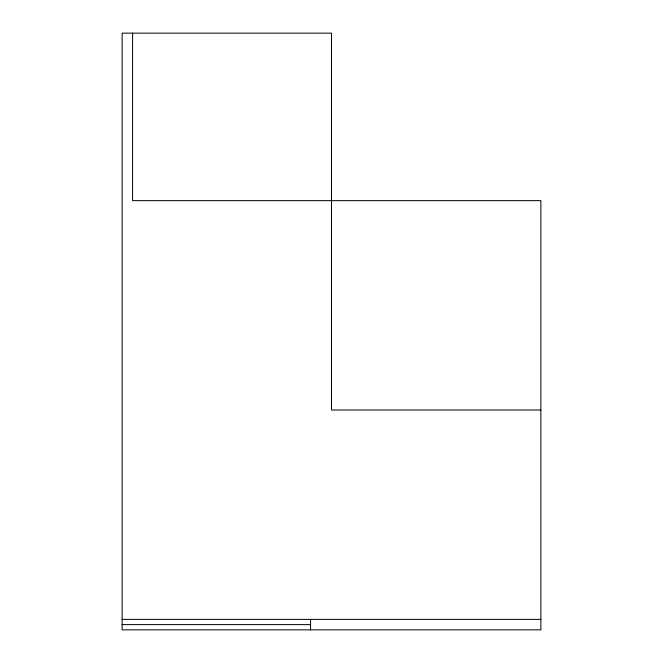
<?xml version="1.0" encoding="UTF-8"?>
<svg xmlns="http://www.w3.org/2000/svg" width="663" height="663" viewBox="0 0 663 663"><rect width="100%" height="100%" fill="white"/><g stroke="black" fill="none" stroke-linecap="round" stroke-linejoin="round"><path stroke-width="0.99" d="M540.867 410.016L331.5 410.016L331.5 33.15L122.133 33.15L122.133 629.85L540.867 629.85L540.867 200.649L132.6 200.649L132.6 33.15M122.133 619.383L540.867 619.383M122.133 624.612L310.566 624.612M310.566 619.383L310.566 629.85"/></g></svg>
